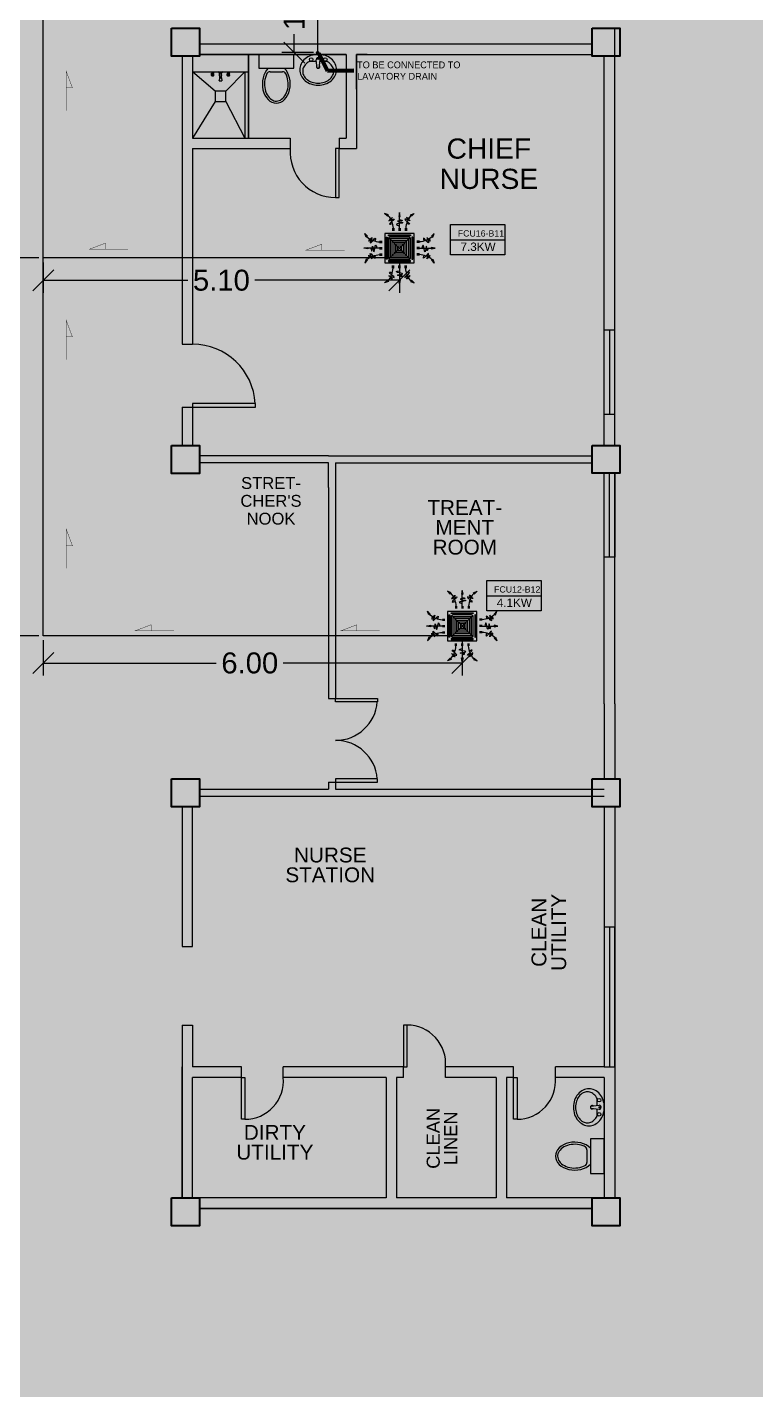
# Model space of a CAD drawing. Header units: millimetres. Extents: x -60 to 576, y -39 to 287.
# Drawn here: x 246.68 to 257.13, y 110.64 to 130.15 of the extents above; entities that cross this region are included whole.
import ezdxf

# ---------------------------------------------------------------- set-up
doc = ezdxf.new("R2010")
doc.units = ezdxf.units.MM
doc.header["$MEASUREMENT"] = 0
for name, color, linetype in [('AIR', 7, 'Continuous'), ('AIR-00', 7, 'Continuous'), ('AIR-01', 7, 'Continuous'), ('AIR-02', 7, 'Continuous'), ('AIR-04', 7, 'Continuous'), ('DRAIN PIPE', 7, 'Continuous'), ('fcu drain', 7, 'Continuous'), ('label', 7, 'Continuous'), ('Legends', 7, 'Continuous'), ('M-AC-TEXT', 7, 'Continuous')]:
    doc.layers.add(name, color=color, linetype=linetype)
doc.styles.add('ar-dim-axis', font='romans.shx', dxfattribs={"width": 0.8})
doc.styles.add('OIP FONT', font='GOTHIC.TTF', dxfattribs={"height": 150})
doc.styles.get("Standard").update_dxf_attribs({"font": 'arial.ttf'})
doc.styles.add('SWISSLT175', font='swissl.ttf', dxfattribs={"height": 0.175})
doc.dimstyles.new('ar-dim-axis', dxfattribs={"dimtxt": 350, "dimasz": 250, "dimexe": 75, "dimexo": 75, "dimgap": 200, "dimtad": 1, "dimdec": 0, "dimzin": 12, "dimdsep": 46, "dimtxsty": 'ar-dim-axis', "dimblk": 'ARCHTICK', "dimcen": 120, "dimclrd": 11, "dimclre": 8, "dimclrt": 4, "dimadec": 0, "dimazin": 3, "dimtm": 1, "dimtfac": 1, "dimtdec": 0, "dimtix": 1, "dimtmove": 2, "dimatfit": 3, "dimldrblk": 'ARCHTICK', "dimfxl": 1, "dimtolj": 1, "dimtzin": 0, "dimarcsym": 1})
doc.dimstyles.new('Copy of dimension', dxfattribs={"dimtxt": 0.3, "dimasz": 0.3, "dimexe": 0.18, "dimexo": 0.0625, "dimgap": 0.09, "dimtad": 0, "dimzin": 0, "dimdsep": 46, "dimtxsty": 'Standard', "dimblk": 'OBLIQUE', "dimcen": 0.09, "dimclrd": 256, "dimclre": 256, "dimclrt": 256, "dimadec": 0, "dimazin": 0, "dimtfac": 1, "dimtofl": 0, "dimtmove": 0, "dimatfit": 3, "dimldrblk": 'OBLIQUE', "dimfxl": 1, "dimtolj": 1, "dimtzin": 0, "dimarcsym": 0})

# ---------------------------------------------------------------- blocks, each defined once
blk = doc.blocks.new('FCU-13000P (CASSETTE SPLIT)')
at = {"layer": 'AIR-00', "ltscale": 3}
for p, q in [((0, 0.523), (0, 1)), ((-0.193, 0.558), (-0.193, 0.487)), ((-0.162, 0.558), (-0.162, 0.487)), ((-0.016, 0.558), (-0.016, 0.487)), ((0.016, 0.558), (0.016, 0.487)), ((0.162, 0.558), (0.162, 0.487)), ((0.193, 0.558), (0.193, 0.487)), ((-0.523, 0), (-1, 0)), ((-0.558, 0.193), (-0.487, 0.193)), ((-0.558, 0.162), (-0.487, 0.162)), ((-0.558, 0.016), (-0.487, 0.016)), ((0.558, 0.193), (0.487, 0.193)), ((0.558, 0.162), (0.487, 0.162)), ((0.558, 0.016), (0.487, 0.016)), ((0.523, 0), (1, 0)), ((-0.558, -0.016), (-0.487, -0.016)), ((-0.558, -0.162), (-0.487, -0.162)), ((-0.558, -0.193), (-0.487, -0.193)), ((0.558, -0.016), (0.487, -0.016)), ((0.558, -0.162), (0.487, -0.162)), ((0.558, -0.193), (0.487, -0.193)), ((-0.193, -0.558), (-0.193, -0.487)), ((-0.162, -0.558), (-0.162, -0.487)), ((-0.016, -0.558), (-0.016, -0.487)), ((0, -0.523), (0, -1)), ((0.016, -0.558), (0.016, -0.487)), ((0.162, -0.558), (0.162, -0.487)), ((0.193, -0.558), (0.193, -0.487))]:
    blk.add_line(p, q, dxfattribs=at)
at = {"layer": 'AIR-00'}
for p, q in [((0.295, -0.295), (-0.295, 0.295)), ((0.295, 0.295), (-0.295, -0.295))]:
    blk.add_line(p, q, dxfattribs=at)
at = {"layer": 'AIR-00', "ltscale": 3}
for points in [[(-0.335, 0.895), (-0.311, 0.932), (-0.416, 0.973)], [(-0.022, 0.89), (0.022, 0.89), (0, 1)], [(0.335, 0.895), (0.311, 0.932), (0.416, 0.973)], [(-0.895, 0.335), (-0.932, 0.311), (-0.973, 0.416)], [(0.895, 0.335), (0.932, 0.311), (0.973, 0.416)], [(-0.89, 0.022), (-0.89, -0.022), (-1, 0)], [(0.89, 0.022), (0.89, -0.022), (1, 0)], [(-0.895, -0.335), (-0.932, -0.311), (-0.973, -0.416)], [(0.895, -0.335), (0.932, -0.311), (0.973, -0.416)], [(-0.335, -0.895), (-0.311, -0.932), (-0.416, -0.973)], [(-0.022, -0.89), (0.022, -0.89), (0, -1)], [(0.335, -0.895), (0.311, -0.932), (0.416, -0.973)]]:
    blk.add_lwpolyline(points, close=True, dxfattribs=at)
at = {"layer": 'AIR-00'}
for points in [[(-0.323, 0.914, -0.171809), (-0.178, 0.558), (-0.178, 0.522)], [(0.323, 0.914, 0.171809), (0.178, 0.558), (0.178, 0.522)], [(-0.914, 0.323, 0.171809), (-0.558, 0.178), (-0.522, 0.178)], [(0.914, 0.323, -0.171809), (0.558, 0.178), (0.522, 0.178)], [(-0.914, -0.323, -0.171809), (-0.558, -0.178), (-0.522, -0.178)], [(0.914, -0.323, 0.171809), (0.558, -0.178), (0.522, -0.178)], [(-0.323, -0.914, 0.171809), (-0.178, -0.558), (-0.178, -0.522)], [(0.323, -0.914, -0.171809), (0.178, -0.558), (0.178, -0.522)]]:
    blk.add_lwpolyline(points, format="xyb", dxfattribs=at)
for points in [[(-0.26, -0.26), (0.26, -0.26), (0.26, 0.26), (-0.26, 0.26)], [(-0.21, -0.21), (0.21, -0.21), (0.21, 0.21), (-0.21, 0.21)], [(-0.16, -0.16), (0.16, -0.16), (0.16, 0.16), (-0.16, 0.16)], [(-0.11, -0.11), (0.11, -0.11), (0.11, 0.11), (-0.11, 0.11)], [(-0.06, -0.06), (0.06, -0.06), (0.06, 0.06), (-0.06, 0.06)]]:
    blk.add_lwpolyline(points, close=True, dxfattribs=at)
at = {"layer": 'AIR-00', "ltscale": 3}
for points in [[(-0.268, 0.84), (-0.231, 0.852), (-0.134, 0.882), (-0.422, 0.704), (0.005, 0.903), (-0.358, 0.645), (-0.239, 0.678), (-0.199, 0.69)], [(0.268, 0.84), (0.231, 0.852), (0.134, 0.882), (0.422, 0.704), (-0.005, 0.903), (0.358, 0.645), (0.239, 0.678), (0.199, 0.69)], [(-0.84, 0.268), (-0.852, 0.231), (-0.882, 0.134), (-0.704, 0.422), (-0.903, -0.005), (-0.645, 0.358), (-0.678, 0.239), (-0.69, 0.199)], [(0.84, 0.268), (0.852, 0.231), (0.882, 0.134), (0.704, 0.422), (0.903, -0.005), (0.645, 0.358), (0.678, 0.239), (0.69, 0.199)], [(-0.84, -0.268), (-0.852, -0.231), (-0.882, -0.134), (-0.704, -0.422), (-0.903, 0.005), (-0.645, -0.358), (-0.678, -0.239), (-0.69, -0.199)], [(0.84, -0.268), (0.852, -0.231), (0.882, -0.134), (0.704, -0.422), (0.903, 0.005), (0.645, -0.358), (0.678, -0.239), (0.69, -0.199)], [(-0.268, -0.84), (-0.231, -0.852), (-0.134, -0.882), (-0.422, -0.704), (0.005, -0.903), (-0.358, -0.645), (-0.239, -0.678), (-0.199, -0.69)], [(0.268, -0.84), (0.231, -0.852), (0.134, -0.882), (0.422, -0.704), (-0.005, -0.903), (0.358, -0.645), (0.239, -0.678), (0.199, -0.69)]]:
    blk.add_open_spline(points, degree=3, knots=[0.0032834, 0.0032834, 0.0032834, 0.0032834, 0.0712567, 0.1924075, 0.3347111, 0.5062145, 0.5813292, 0.5813292, 0.5813292, 0.5813292], dxfattribs=at)
for points in [[(0, 0.8), (0.077, 0.776), (-0.058, 0.755), (0.098, 0.718), (-0.087, 0.663), (0, 0.631)], [(-0.8, 0), (-0.776, -0.077), (-0.755, 0.058), (-0.718, -0.098), (-0.663, 0.087), (-0.631, 0)], [(0.8, 0), (0.776, -0.077), (0.755, 0.058), (0.718, -0.098), (0.663, 0.087), (0.631, 0)], [(0, -0.8), (0.077, -0.776), (-0.058, -0.755), (0.098, -0.718), (-0.087, -0.663), (0, -0.631)]]:
    blk.add_spline(points, degree=3, dxfattribs=at)
for points in [[(-0.416, 0.973), (-0.335, 0.895), (-0.311, 0.932)], [(0, 1), (-0.022, 0.89), (0.022, 0.89)], [(0.416, 0.973), (0.335, 0.895), (0.311, 0.932)], [(-0.973, 0.416), (-0.895, 0.335), (-0.932, 0.311)], [(0.973, 0.416), (0.895, 0.335), (0.932, 0.311)], [(-1, 0), (-0.89, 0.022), (-0.89, -0.022)], [(1, 0), (0.89, 0.022), (0.89, -0.022)], [(-0.973, -0.416), (-0.895, -0.335), (-0.932, -0.311)], [(0.973, -0.416), (0.895, -0.335), (0.932, -0.311)], [(-0.416, -0.973), (-0.335, -0.895), (-0.311, -0.932)], [(0, -1), (-0.022, -0.89), (0.022, -0.89)], [(0.416, -0.973), (0.335, -0.895), (0.311, -0.932)]]:
    blk.add_solid(points, dxfattribs=at)
at = {"layer": 'AIR-01'}
for points in [[(-0.373, 0.31), (-0.348, 0.31), (-0.348, -0.31), (-0.373, -0.31)], [(-0.31, 0.372), (0.31, 0.372), (0.31, 0.348), (-0.31, 0.348)], [(0.372, 0.31), (0.348, 0.31), (0.348, -0.31), (0.372, -0.31)], [(-0.31, -0.373), (0.31, -0.373), (0.31, -0.348), (-0.31, -0.348)]]:
    blk.add_lwpolyline(points, close=True, dxfattribs=at)
at = {"layer": 'AIR-02'}
blk.add_lwpolyline([(-0.26, -0.31), (0.26, -0.31, 0.414214), (0.31, -0.26), (0.31, 0.26, 0.414214), (0.26, 0.31), (-0.26, 0.31, 0.414214), (-0.31, 0.26), (-0.31, -0.26, 0.414214)], format="xyb", close=True, dxfattribs=at)
at = {"layer": 'AIR-04'}
blk.add_lwpolyline([(-0.41, -0.41), (0.41, -0.41), (0.41, 0.41), (-0.41, 0.41)], close=True, dxfattribs=at)
blk = doc.blocks.new('_ARCHTICK')
at = {"color": 0, "linetype": 'ByBlock', "const_width": 0.15}
blk.add_lwpolyline([(-0.5, -0.5), (0.5, 0.5)], dxfattribs=at)
blk = doc.blocks.new('_Oblique')
at = {"color": 0, "linetype": 'ByBlock', "lineweight": -2}
blk.add_line((-0.5, -0.5), (0.5, 0.5), dxfattribs=at)
blk = doc.blocks.new('*D123')
at = {"lineweight": -2, "transparency": 16777216}
for p, q in [((250.786, 131.245), (250.331, 131.245)), ((250.511, 131.245), (250.511, 130.981)), ((250.511, 129.785), (250.511, 130.05)), ((250.786, 129.785), (250.331, 129.785))]:
    blk.add_line(p, q, dxfattribs=at)
at = {"layer": 'Defpoints', "color": 0, "transparency": 16777216}
for p in [(250.848, 131.245), (250.511, 129.785), (250.848, 129.785)]:
    blk.add_point(p, dxfattribs=at)
at = {"lineweight": -2, "transparency": 16777216, "xscale": 0.3, "yscale": 0.3, "zscale": 0.3}
for p, rotation in [((250.511, 131.245), 90), ((250.511, 129.785), 270)]:
    blk.add_blockref('_Oblique', p, dxfattribs=dict(at, rotation=rotation))
at = {"transparency": 16777216, "insert": (250.511, 130.515), "char_height": 0.3, "attachment_point": 5, "rotation": 90}
blk.add_mtext('\\A1;1.46', dxfattribs=at)
blk = doc.blocks.new('*D145')
at = {"lineweight": -2, "transparency": 16777216}
for p, q in [((246.852, 131.245), (245.937, 131.245)), ((246.117, 131.245), (246.117, 129.53)), ((246.117, 126.844), (246.117, 128.559)), ((246.852, 126.844), (245.937, 126.844))]:
    blk.add_line(p, q, dxfattribs=at)
at = {"layer": 'Defpoints', "color": 0, "transparency": 16777216}
for p in [(246.914, 131.245), (246.117, 126.844), (246.914, 126.844)]:
    blk.add_point(p, dxfattribs=at)
at = {"lineweight": -2, "transparency": 16777216, "xscale": 0.3, "yscale": 0.3, "zscale": 0.3}
for p, rotation in [((246.117, 131.245), 90), ((246.117, 126.844), 270)]:
    blk.add_blockref('_Oblique', p, dxfattribs=dict(at, rotation=rotation))
at = {"transparency": 16777216, "insert": (246.117, 129.045), "char_height": 0.3, "attachment_point": 5, "rotation": 90}
blk.add_mtext('\\A1;4.40', dxfattribs=at)
blk = doc.blocks.new('*D146')
at = {"lineweight": -2, "transparency": 16777216}
for p, q in [((246.852, 126.844), (245.937, 126.844)), ((246.117, 126.844), (246.117, 124.589)), ((246.117, 121.433), (246.117, 123.687)), ((246.852, 121.433), (245.937, 121.433))]:
    blk.add_line(p, q, dxfattribs=at)
at = {"layer": 'Defpoints', "color": 0, "transparency": 16777216}
for p in [(246.914, 126.844), (246.117, 121.433), (246.914, 121.433)]:
    blk.add_point(p, dxfattribs=at)
at = {"lineweight": -2, "transparency": 16777216, "xscale": 0.3, "yscale": 0.3, "zscale": 0.3}
for p, rotation in [((246.117, 126.844), 90), ((246.117, 121.433), 270)]:
    blk.add_blockref('_Oblique', p, dxfattribs=dict(at, rotation=rotation))
at = {"transparency": 16777216, "insert": (246.117, 124.138), "char_height": 0.3, "attachment_point": 5, "rotation": 90}
blk.add_mtext('\\A1;5.41', dxfattribs=at)
blk = doc.blocks.new('*D147')
at = {"lineweight": -2, "transparency": 16777216}
for p, q in [((246.914, 121.37), (246.914, 120.863)), ((252.919, 121.37), (252.919, 120.863)), ((246.914, 121.043), (249.394, 121.043)), ((252.919, 121.043), (250.353, 121.043))]:
    blk.add_line(p, q, dxfattribs=at)
at = {"layer": 'Defpoints', "color": 0, "transparency": 16777216}
for p in [(246.914, 121.433), (252.919, 121.433), (252.919, 121.043)]:
    blk.add_point(p, dxfattribs=at)
at = {"lineweight": -2, "transparency": 16777216, "xscale": 0.3, "yscale": 0.3, "zscale": 0.3, "rotation": 180}
blk.add_blockref('_Oblique', (246.914, 121.043), dxfattribs=at)
at = {"lineweight": -2, "transparency": 16777216, "xscale": 0.3, "yscale": 0.3, "zscale": 0.3}
blk.add_blockref('_Oblique', (252.919, 121.043), dxfattribs=at)
at = {"transparency": 16777216, "insert": (249.874, 121.043), "char_height": 0.3, "attachment_point": 5}
blk.add_mtext('\\A1;6.00', dxfattribs=at)
blk = doc.blocks.new('*D148')
at = {"lineweight": -2, "transparency": 16777216}
for p, q in [((246.914, 126.781), (246.914, 126.344)), ((252.019, 126.781), (252.019, 126.344)), ((246.914, 126.524), (248.988, 126.524)), ((252.019, 126.524), (249.946, 126.524))]:
    blk.add_line(p, q, dxfattribs=at)
at = {"layer": 'Defpoints', "color": 0, "transparency": 16777216}
for p in [(246.914, 126.844), (252.019, 126.844), (252.019, 126.524)]:
    blk.add_point(p, dxfattribs=at)
at = {"lineweight": -2, "transparency": 16777216, "xscale": 0.3, "yscale": 0.3, "zscale": 0.3, "rotation": 180}
blk.add_blockref('_Oblique', (246.914, 126.524), dxfattribs=at)
at = {"lineweight": -2, "transparency": 16777216, "xscale": 0.3, "yscale": 0.3, "zscale": 0.3}
blk.add_blockref('_Oblique', (252.019, 126.524), dxfattribs=at)
at = {"transparency": 16777216, "insert": (249.467, 126.524), "char_height": 0.3, "attachment_point": 5}
blk.add_mtext('\\A1;5.10', dxfattribs=at)

msp = doc.modelspace()

# ---------------------------------------------------------------- linework, layer by layer
at = {"color": 8, "linetype": 'ByBlock', "lineweight": 25}
for p, q in [((255.104, 124.161), (255.104, 130.136)), ((249.154, 129.91), (254.779, 129.91)), ((249.154, 129.76), (251.254, 129.76)), ((251.254, 129.76), (249.154, 129.76)), ((251.254, 129.76), (249.154, 129.76)), ((251.404, 129.76), (254.779, 129.76)), ((251.554, 129.76), (251.404, 129.76)), ((248.904, 129.734), (248.904, 125.609)), ((249.054, 129.734), (249.054, 128.56)), ((249.054, 129.734), (249.054, 128.56)), ((249.054, 129.61), (249.054, 128.56)), ((254.954, 124.159), (254.954, 129.736)), ((249.054, 128.41), (249.054, 125.609)), ((248.904, 125.609), (249.054, 125.609)), ((248.904, 124.709), (248.904, 124.509)), ((248.904, 124.709), (249.054, 124.709)), ((249.054, 124.709), (249.054, 124.609)), ((249.054, 124.709), (249.054, 124.159)), ((248.904, 124.509), (248.904, 124.509)), ((248.904, 124.509), (248.904, 124.159)), ((251.004, 124.009), (249.154, 124.009)), ((251.004, 123.909), (249.154, 123.909)), ((251.004, 124.009), (254.779, 124.009)), ((251.004, 123.559), (251.004, 123.909)), ((251.104, 123.909), (251.104, 120.536)), ((251.104, 123.909), (254.779, 123.909)), ((254.954, 120.459), (254.954, 123.761)), ((255.104, 120.459), (255.104, 123.761)), ((251.004, 123.559), (251.004, 120.536)), ((251.004, 120.536), (251.104, 120.536)), ((254.954, 120.459), (254.954, 119.386)), ((255.104, 120.459), (255.104, 119.386)), ((249.154, 119.236), (250.854, 119.236)), ((250.854, 119.236), (251.004, 119.236)), ((250.854, 119.236), (251.004, 119.236)), ((251.004, 119.336), (251.104, 119.336)), ((251.004, 119.336), (251.004, 119.236)), ((251.104, 119.336), (251.104, 119.236)), ((251.104, 119.236), (253.904, 119.236)), ((251.104, 119.236), (254.954, 119.236)), ((249.154, 119.136), (253.904, 119.136)), ((250.854, 119.136), (254.954, 119.136)), ((248.904, 118.984), (248.904, 116.984)), ((249.054, 116.984), (249.054, 118.984)), ((254.954, 118.986), (254.954, 115.259)), ((255.104, 118.986), (255.104, 115.259)), ((248.904, 116.984), (249.054, 116.984)), ((248.904, 115.859), (248.904, 113.384)), ((248.904, 115.859), (249.054, 115.859)), ((249.054, 115.859), (249.054, 115.259)), ((252.079, 115.259), (250.354, 115.259)), ((253.654, 115.259), (252.679, 115.259)), ((254.954, 115.259), (254.254, 115.259)), ((254.954, 115.259), (255.104, 115.259)), ((255.104, 115.259), (255.104, 113.386)), ((254.954, 115.109), (254.954, 113.384)), ((251.829, 113.384), (249.054, 113.384)), ((253.404, 113.384), (251.979, 113.384)), ((254.954, 113.384), (253.554, 113.384)), ((249.154, 113.234), (254.779, 113.234)), ((254.779, 113.234), (249.154, 113.234))]:
    msp.add_line(p, q, dxfattribs=at)
at = {"color": 8, "linetype": 'ByBlock', "lineweight": 9, "ltscale": 0.3}
for p, q in [((249.854, 129.76), (249.854, 128.56)), ((249.379, 129.235), (249.054, 129.51)), ((249.529, 129.235), (249.804, 129.51)), ((249.804, 129.51), (249.804, 128.56)), ((249.379, 129.085), (249.054, 128.56)), ((249.529, 129.085), (249.804, 128.56))]:
    msp.add_line(p, q, dxfattribs=at)
at = {"color": 8, "linetype": 'ByBlock', "lineweight": 9}
for p, q in [((249.854, 129.51), (249.854, 129.76)), ((249.054, 129.51), (249.854, 129.51)), ((255.104, 125.809), (254.954, 125.809)), ((255.029, 125.809), (255.029, 124.609)), ((255.104, 124.609), (255.104, 125.809)), ((254.954, 124.609), (255.104, 124.609)), ((255.029, 122.561), (255.029, 123.761)), ((255.104, 123.761), (255.104, 122.561)), ((255.104, 122.561), (254.954, 122.561)), ((248.904, 118.984), (249.054, 118.984)), ((255.104, 117.259), (254.954, 117.259)), ((255.029, 117.259), (255.029, 115.259)), ((255.104, 115.259), (255.104, 117.259))]:
    msp.add_line(p, q, dxfattribs=at)
at = {"color": 8, "lineweight": 9}
for p, q in [((250.004, 129.76), (250.004, 129.56)), ((250.504, 129.76), (250.004, 129.76)), ((250.504, 129.56), (250.504, 129.76)), ((250.004, 129.56), (250.504, 129.56)), ((250.84, 129.562), (250.827, 129.684)), ((250.869, 129.562), (250.882, 129.684)), ((249.324, 129.51), (249.358, 129.51)), ((249.324, 129.51), (249.358, 129.51)), ((249.324, 129.51), (249.327, 129.503)), ((249.324, 129.51), (249.324, 129.51)), ((249.324, 129.477), (249.326, 129.481)), ((249.324, 129.455), (249.324, 129.477)), ((249.324, 129.455), (249.357, 129.455)), ((249.328, 129.453), (249.324, 129.455)), ((249.327, 129.503), (249.354, 129.503)), ((249.327, 129.489), (249.328, 129.491)), ((249.327, 129.489), (249.355, 129.489)), ((249.327, 129.483), (249.327, 129.489)), ((249.328, 129.491), (249.354, 129.491)), ((249.328, 129.477), (249.335, 129.477)), ((249.328, 129.464), (249.328, 129.476)), ((249.328, 129.453), (249.354, 129.453)), ((249.328, 129.452), (249.328, 129.453)), ((249.328, 129.452), (249.354, 129.452)), ((249.329, 129.503), (249.329, 129.491)), ((249.335, 129.464), (249.335, 129.476)), ((249.354, 129.477), (249.347, 129.477)), ((249.347, 129.464), (249.347, 129.476)), ((249.352, 129.503), (249.352, 129.491)), ((249.358, 129.51), (249.354, 129.503)), ((249.355, 129.489), (249.354, 129.491)), ((249.354, 129.464), (249.354, 129.476)), ((249.354, 129.453), (249.357, 129.455)), ((249.354, 129.452), (249.354, 129.453)), ((249.355, 129.483), (249.355, 129.489)), ((249.357, 129.477), (249.355, 129.481)), ((249.357, 129.455), (249.357, 129.477)), ((249.358, 129.51), (249.358, 129.51)), ((249.437, 129.504), (249.425, 129.51)), ((249.425, 129.51), (249.483, 129.51)), ((249.442, 129.425), (249.434, 129.383)), ((249.474, 129.378), (249.435, 129.378)), ((249.472, 129.504), (249.437, 129.504)), ((249.437, 129.495), (249.437, 129.504)), ((249.437, 129.504), (249.472, 129.504)), ((249.472, 129.495), (249.437, 129.495)), ((249.438, 129.477), (249.44, 129.481)), ((249.438, 129.455), (249.438, 129.477)), ((249.438, 129.455), (249.447, 129.455)), ((249.441, 129.453), (249.438, 129.455)), ((249.44, 129.489), (249.441, 129.491)), ((249.44, 129.489), (249.447, 129.489)), ((249.44, 129.483), (249.44, 129.489)), ((249.441, 129.491), (249.447, 129.491)), ((249.441, 129.477), (249.447, 129.477)), ((249.441, 129.464), (249.441, 129.476)), ((249.441, 129.453), (249.447, 129.453)), ((249.441, 129.452), (249.441, 129.453)), ((249.441, 129.452), (249.447, 129.452)), ((249.442, 129.432), (249.442, 129.425)), ((249.467, 129.432), (249.442, 129.432)), ((249.442, 129.425), (249.467, 129.425)), ((249.442, 129.425), (249.467, 129.425)), ((249.443, 129.495), (249.443, 129.491)), ((249.447, 129.432), (249.447, 129.495)), ((249.447, 129.495), (249.462, 129.495)), ((249.462, 129.495), (249.462, 129.432)), ((249.462, 129.491), (249.468, 129.491)), ((249.462, 129.489), (249.468, 129.489)), ((249.468, 129.477), (249.462, 129.477)), ((249.462, 129.455), (249.471, 129.455)), ((249.462, 129.453), (249.467, 129.453)), ((249.462, 129.452), (249.467, 129.452)), ((249.466, 129.495), (249.466, 129.491)), ((249.467, 129.464), (249.467, 129.476)), ((249.467, 129.453), (249.471, 129.455)), ((249.467, 129.452), (249.467, 129.453)), ((249.467, 129.425), (249.467, 129.432)), ((249.467, 129.425), (249.475, 129.383)), ((249.468, 129.489), (249.468, 129.491)), ((249.468, 129.483), (249.468, 129.489)), ((249.471, 129.477), (249.469, 129.481)), ((249.471, 129.455), (249.471, 129.477)), ((249.483, 129.51), (249.472, 129.504)), ((249.472, 129.504), (249.472, 129.495)), ((249.551, 129.509), (249.551, 129.51)), ((249.551, 129.509), (249.554, 129.503)), ((249.551, 129.51), (249.585, 129.51)), ((249.551, 129.509), (249.585, 129.509)), ((249.551, 129.477), (249.554, 129.481)), ((249.551, 129.455), (249.551, 129.477)), ((249.555, 129.453), (249.551, 129.455)), ((249.551, 129.455), (249.585, 129.455)), ((249.554, 129.503), (249.582, 129.503)), ((249.554, 129.489), (249.555, 129.491)), ((249.554, 129.483), (249.554, 129.489)), ((249.554, 129.489), (249.582, 129.489)), ((249.555, 129.491), (249.581, 129.491)), ((249.555, 129.477), (249.562, 129.477)), ((249.555, 129.464), (249.555, 129.476)), ((249.555, 129.452), (249.555, 129.453)), ((249.555, 129.453), (249.581, 129.453)), ((249.555, 129.452), (249.581, 129.452)), ((249.557, 129.503), (249.557, 129.491)), ((249.562, 129.464), (249.562, 129.476)), ((249.581, 129.477), (249.574, 129.477)), ((249.574, 129.464), (249.574, 129.476)), ((249.579, 129.503), (249.579, 129.491)), ((249.582, 129.489), (249.581, 129.491)), ((249.581, 129.464), (249.581, 129.476)), ((249.581, 129.453), (249.585, 129.455)), ((249.581, 129.452), (249.581, 129.453)), ((249.585, 129.509), (249.582, 129.503)), ((249.582, 129.483), (249.582, 129.489)), ((249.585, 129.477), (249.583, 129.481)), ((249.585, 129.509), (249.585, 129.51)), ((249.585, 129.455), (249.585, 129.477)), ((250.164, 129.51), (250.345, 129.51)), ((254.757, 114.696), (254.879, 114.71)), ((254.757, 114.667), (254.879, 114.654)), ((254.955, 114.232), (254.755, 114.232)), ((254.755, 114.232), (254.755, 113.732)), ((254.955, 113.732), (254.955, 114.232)), ((254.705, 114.072), (254.705, 113.891)), ((254.755, 113.732), (254.955, 113.732))]:
    msp.add_line(p, q, dxfattribs=at)
at = {"color": 8, "linetype": 'ByBlock', "lineweight": 25, "ltscale": 0.3}
for p, q in [((251.254, 129.76), (251.254, 128.56)), ((251.404, 129.76), (251.404, 128.41)), ((249.054, 128.56), (250.454, 128.56)), ((249.054, 128.41), (250.454, 128.41)), ((250.454, 128.56), (250.454, 128.41)), ((251.154, 128.56), (251.254, 128.56)), ((251.154, 128.56), (251.154, 128.41)), ((251.154, 128.41), (251.404, 128.41)), ((248.904, 113.384), (248.904, 115.259)), ((249.754, 115.259), (249.054, 115.259)), ((249.754, 115.109), (249.754, 115.259)), ((252.079, 115.259), (250.354, 115.259)), ((250.354, 115.109), (250.354, 115.259)), ((252.079, 115.109), (252.079, 115.259)), ((253.654, 115.259), (252.679, 115.259)), ((252.679, 115.109), (252.679, 115.259)), ((253.654, 115.109), (253.654, 115.259)), ((254.954, 115.259), (254.254, 115.259)), ((254.254, 115.109), (254.254, 115.259)), ((249.054, 113.384), (249.054, 115.109)), ((249.754, 115.109), (249.054, 115.109)), ((251.829, 115.109), (250.354, 115.109)), ((251.829, 115.109), (251.829, 113.384)), ((251.979, 115.109), (251.979, 113.384)), ((252.079, 115.109), (251.979, 115.109)), ((253.404, 115.109), (252.679, 115.109)), ((253.404, 115.109), (253.404, 113.384)), ((253.554, 115.109), (253.554, 113.384)), ((253.654, 115.109), (253.554, 115.109)), ((253.654, 115.109), (253.554, 115.109)), ((254.954, 115.109), (254.254, 115.109))]:
    msp.add_line(p, q, dxfattribs=at)
at = {"color": 8, "linetype": 'ByBlock', "lineweight": 13}
for p, q in [((249.954, 124.759), (249.054, 124.759)), ((249.054, 124.759), (249.054, 124.709)), ((249.054, 124.709), (249.954, 124.709)), ((249.954, 124.709), (249.954, 124.759)), ((251.104, 120.536), (251.704, 120.536)), ((251.104, 120.486), (251.104, 120.536)), ((251.704, 120.486), (251.104, 120.486)), ((251.704, 120.536), (251.704, 120.486)), ((251.704, 119.386), (251.104, 119.386)), ((251.104, 119.386), (251.104, 119.336)), ((251.104, 119.336), (251.704, 119.336)), ((251.704, 119.336), (251.704, 119.386))]:
    msp.add_line(p, q, dxfattribs=at)
at = {"color": 8, "linetype": 'ByBlock', "lineweight": 35}
for points in [[(248.754, 130.134), (249.154, 130.134), (249.154, 129.734), (248.754, 129.734)], [(254.779, 130.136), (255.179, 130.136), (255.179, 129.736), (254.779, 129.736)], [(248.754, 124.159), (249.154, 124.159), (249.154, 123.759), (248.754, 123.759)], [(254.779, 124.161), (255.179, 124.161), (255.179, 123.761), (254.779, 123.761)], [(248.754, 119.384), (249.154, 119.384), (249.154, 118.984), (248.754, 118.984)], [(254.779, 119.386), (255.179, 119.386), (255.179, 118.986), (254.779, 118.986)], [(248.754, 113.384), (249.154, 113.384), (249.154, 112.984), (248.754, 112.984)], [(254.779, 113.386), (255.179, 113.386), (255.179, 112.986), (254.779, 112.986)]]:
    msp.add_lwpolyline(points, close=True, dxfattribs=at)
at = {"color": 8, "lineweight": 9}
for points in [[(250.589, 129.539, 0.11576), (250.609, 129.457, 0.104047), (250.667, 129.383, 0.090875), (250.751, 129.336, 0.083344), (250.854, 129.318, 0.083344), (250.958, 129.336, 0.090875), (251.042, 129.383, 0.104047), (251.1, 129.457, 0.11576), (251.119, 129.539, 0.11576), (251.1, 129.622, 0.104047), (251.042, 129.696, 0.090875), (250.958, 129.743, 0.083344), (250.854, 129.76, 0.083344), (250.751, 129.743, 0.090875), (250.667, 129.696, 0.104047), (250.609, 129.622, 0.11576)], [(254.734, 114.947, 0.11576), (254.652, 114.927, 0.104047), (254.578, 114.869, 0.090875), (254.53, 114.785, 0.083344), (254.513, 114.682, 0.083344), (254.53, 114.578, 0.090875), (254.578, 114.494, 0.104047), (254.652, 114.436, 0.11576), (254.734, 114.417, 0.11576), (254.817, 114.436, 0.104047), (254.89, 114.494, 0.090875), (254.938, 114.578, 0.083344), (254.955, 114.682, 0.083344), (254.938, 114.785, 0.090875), (254.89, 114.869, 0.104047), (254.817, 114.927, 0.11576)]]:
    msp.add_lwpolyline(points, format="xyb", close=True, dxfattribs=at)
at = {"color": 8, "linetype": 'ByBlock', "lineweight": 25}
msp.add_lwpolyline([(251.404, 129.26), (251.404, 129.76)], dxfattribs=at)
at = {"color": 8, "lineweight": 9}
for points in [[(250.632, 129.518, 0.124838), (250.648, 129.456, 0.105788), (250.697, 129.398, 0.086697), (250.767, 129.362, 0.076776), (250.854, 129.348, 0.076776), (250.942, 129.362, 0.086697), (251.012, 129.398, 0.105788), (251.061, 129.456, 0.124838), (251.077, 129.518, 0.124838), (251.061, 129.581, 0.105788), (251.012, 129.638, 0.040067), (250.981, 129.658), (250.879, 129.658, 0.040067)], [(250.83, 129.658), (250.728, 129.658, 0.040067), (250.697, 129.638, 0.105788), (250.648, 129.581, 0.124838), (250.632, 129.518, 0.124838)], [(254.713, 114.904, 0.124838), (254.65, 114.888, 0.105788), (254.593, 114.839, 0.086697), (254.557, 114.769, 0.076776), (254.543, 114.682, 0.076776), (254.557, 114.594, 0.086697), (254.593, 114.524, 0.105788), (254.65, 114.475, 0.124838), (254.713, 114.459, 0.124838), (254.776, 114.475, 0.105788), (254.833, 114.524, 0.040067), (254.853, 114.555), (254.853, 114.657, 0.040067)], [(254.853, 114.706), (254.853, 114.808, 0.040067), (254.833, 114.839, 0.105788), (254.776, 114.888, 0.124838), (254.713, 114.904, 0.124838)]]:
    msp.add_lwpolyline(points, format="xyb", dxfattribs=at)
at = {"color": 8, "linetype": 'ByBlock', "lineweight": 9, "ltscale": 0.3}
msp.add_lwpolyline([(249.804, 129.51), (249.804, 128.56), (249.854, 128.56), (249.854, 129.51), (249.854, 129.51)], dxfattribs=at)
at = {"color": 8, "linetype": 'ByBlock', "lineweight": 9, "ltscale": 0.03}
msp.add_lwpolyline([(249.529, 129.235), (249.379, 129.235), (249.379, 129.085), (249.529, 129.085)], close=True, dxfattribs=at)
at = {"color": 8, "lineweight": 13, "ltscale": 0.03}
for points in [[(251.154, 128.41), (251.104, 128.41), (251.104, 127.71), (251.154, 127.71)], [(252.079, 115.259), (252.129, 115.259), (252.129, 115.859), (252.079, 115.859)], [(249.754, 115.109), (249.804, 115.109), (249.804, 114.509), (249.754, 114.509)], [(253.654, 115.109), (253.704, 115.109), (253.704, 114.509), (253.654, 114.509)]]:
    msp.add_lwpolyline(points, close=True, dxfattribs=at)
at = {"color": 8, "lineweight": 9}
for centre, radius in [((250.753, 129.687), 0.0255), ((250.854, 129.694), 0.0095), ((250.956, 129.687), 0.0255), ((254.882, 114.783), 0.0255), ((254.882, 114.58), 0.0255), ((254.889, 114.682), 0.0095)]:
    msp.add_circle(centre, radius, dxfattribs=at)
for centre, radius, start, end in [((250.854, 129.687), 0.028, 353.7545, 186.2455), ((250.854, 129.585), 0.025, 138.7978, 233.6932), ((250.854, 129.656), 0.0948, 261.2026, 278.7974), ((250.854, 129.585), 0.025, 251.3793, 288.6207), ((250.854, 129.585), 0.025, 306.3068, 41.2022), ((250.164, 129.46), 0.05, 90, 151.8499), ((250.345, 129.46), 0.05, 28.0084, 90), ((254.78, 114.682), 0.025, 161.3793, 198.6207), ((254.851, 114.682), 0.0948, 171.2026, 188.7974), ((254.78, 114.682), 0.025, 48.7978, 143.6932), ((254.78, 114.682), 0.025, 216.3068, 311.2022), ((254.882, 114.682), 0.028, 263.7545, 96.2455), ((254.655, 114.072), 0.05, 0, 61.8499), ((254.655, 113.891), 0.05, 298.0084, 360)]:
    msp.add_arc(centre, radius, start, end, dxfattribs=at)
at = {"color": 8, "lineweight": 13, "ltscale": 0.03}
for centre, radius, start, end in [((251.104, 128.362), 0.652, 175.7578, 270), ((252.129, 115.307), 0.552, 355.0209, 90), ((249.804, 115.061), 0.552, 270, 4.9791), ((253.704, 115.061), 0.552, 270, 4.9791)]:
    msp.add_arc(centre, radius, start, end, dxfattribs=at)
at = {"color": 8, "linetype": 'ByBlock', "lineweight": 13}
for centre, radius, start, end in [((249.054, 124.709), 0.9, 3.1847, 90), ((251.104, 120.536), 0.6, 270, 355.2198), ((251.104, 119.336), 0.6, 4.7802, 90)]:
    msp.add_arc(centre, radius, start, end, dxfattribs=at)
at = {"color": 8, "lineweight": 9}
for centre, major_axis, ratio, start_param, end_param in [((250.254, 129.335), (0, 0.275), 0.727273, 0.612555, 5.670631), ((249.315, 129.465), (-0.00896, 0.00896), 1, 3.15309, 3.864175), ((249.323, 129.483), (0.00268, 0.00268), 1, 5.003733, 5.497675), ((249.313, 129.47), (0.0118, 0.0118), 1, 6.018417, 6.150642), ((249.324, 129.476), (0.00268, 0.00268), 1, 5.497675, 6.125314), ((249.346, 129.471), (0.00887, 0.00887), 1, 1.36743, 1.728443), ((249.338, 129.476), (-0.00268, 0.00268), 1, 0.157647, 0.785286), ((249.345, 129.464), (-0.00738, 0.00738), 1, 0.858879, 1.643677), ((249.341, 129.459), (-0.00268, 0.00268), 1, 1.643677, 3.068487), ((249.341, 129.478), (-0.00268, 0.00268), 1, -1.367654, -0.203367), ((249.336, 129.471), (0.00887, 0.00887), 1, 6.125314, 6.486327), ((249.336, 129.464), (0.00738, 0.00738), 1, 4.639283, 5.424081), ((249.343, 129.476), (-0.00268, 0.00268), 1, 3.926878, 4.554518), ((249.358, 129.476), (0.00268, 0.00268), 1, 1.728443, 2.356082), ((249.367, 129.465), (0.00896, 0.00896), 1, 2.418785, 3.129871), ((249.359, 129.483), (0.00268, 0.00268), 1, 2.356082, 2.850023), ((249.369, 129.47), (-0.0118, 0.0118), 1, 0.132318, 0.264544), ((249.429, 129.465), (0.00896, 0.00896), 1, 4.723886, 5.434971), ((249.426, 129.47), (0.0118, 0.0118), 1, 6.018417, 6.150642), ((249.437, 129.483), (-0.00268, 0.00268), 1, 3.432937, 3.926878), ((249.438, 129.476), (-0.00268, 0.00268), 1, 3.926878, 4.554518), ((249.471, 129.476), (-0.00268, 0.00268), 1, 0.157647, 0.785286), ((249.48, 129.465), (-0.00896, 0.00896), 1, 0.847989, 1.559075), ((249.472, 129.483), (-0.00268, 0.00268), 1, 0.785286, 1.279227), ((249.483, 129.47), (0.0118, 0.0118), 1, 1.703115, 1.83534), ((249.472, 129.382), (-0.00268, 0.00268), 1, 2.924915, 4.294977), ((249.542, 129.465), (-0.00896, 0.00896), 1, 3.15309, 3.864175), ((249.54, 129.47), (-0.0118, 0.0118), 1, 4.44762, 4.579846), ((249.55, 129.483), (0.00268, 0.00268), 1, 5.003733, 5.497675), ((249.551, 129.476), (0.00268, 0.00268), 1, 5.497675, 6.125314), ((249.566, 129.476), (-0.00268, 0.00268), 1, 0.157647, 0.785286), ((249.572, 129.464), (-0.00738, 0.00738), 1, 0.858879, 1.643677), ((249.573, 129.471), (0.00887, 0.00887), 1, 1.36743, 1.728443), ((249.568, 129.478), (-0.00268, 0.00268), 1, -1.367654, -0.203367), ((249.568, 129.459), (-0.00268, 0.00268), 1, 1.643677, 3.068487), ((249.563, 129.471), (0.00887, 0.00887), 1, 6.125314, 6.486327), ((249.564, 129.464), (0.00738, 0.00738), 1, 4.639283, 5.424081), ((249.57, 129.476), (-0.00268, 0.00268), 1, 3.926878, 4.554518), ((249.585, 129.476), (0.00268, 0.00268), 1, 1.728443, 2.356082), ((249.594, 129.465), (0.00896, 0.00896), 1, 2.418785, 3.129871), ((249.586, 129.483), (0.00268, 0.00268), 1, 2.356082, 2.850023), ((249.596, 129.47), (0.0118, 0.0118), 1, 1.703115, 1.83534), ((254.53, 113.982), (0.275, 0), 0.727273, 0.612555, 5.670631)]:
    msp.add_ellipse(centre, major_axis=major_axis, ratio=ratio, start_param=start_param, end_param=end_param, dxfattribs=at)
at = {"color": 8, "lineweight": 9, "extrusion": (4.99074e-41, -2.88216e-41, -1)}
msp.add_ellipse((249.437, 129.382), major_axis=(-0.00268, 0.00268), ratio=1, start_param=4.495936, end_param=5.865998, dxfattribs=at)
at = {"color": 8, "lineweight": 9}
for points in [[(250.12, 129.484), (250.111, 129.467), (250.104, 129.449), (250.077, 129.358), (250.082, 129.271), (250.14, 129.139), (250.19, 129.098), (250.288, 129.085), (250.34, 129.111), (250.414, 129.222), (250.432, 129.305), (250.416, 129.419), (250.405, 129.454), (250.389, 129.484)], [(254.679, 114.117), (254.662, 114.125), (254.644, 114.133), (254.553, 114.16), (254.466, 114.154), (254.334, 114.097), (254.293, 114.047), (254.279, 113.949), (254.305, 113.896), (254.417, 113.822), (254.5, 113.804), (254.614, 113.82), (254.649, 113.832), (254.679, 113.847)]]:
    msp.add_open_spline(points, degree=3, knots=[0.937253, 0.937253, 0.937253, 0.937253, 1.185372, 1.185372, 2.113864, 2.113864, 3.042356, 3.042356, 3.970847, 3.970847, 4.899339, 4.899339, 5.346062, 5.346062, 5.346062, 5.346062], dxfattribs=at)
at = {"layer": 'DRAIN PIPE', "linetype": 'Continuous', "const_width": 0.005}
for points in [[(247.244, 128.955), (247.244, 129.515), (247.332, 129.28), (247.244, 129.28)], [(248.131, 126.968), (247.571, 126.968), (247.806, 127.057), (247.806, 126.968)], [(251.232, 126.954), (250.672, 126.954), (250.907, 127.042), (250.907, 126.954)], [(247.244, 125.387), (247.244, 125.948), (247.332, 125.713), (247.244, 125.713)]]:
    msp.add_lwpolyline(points, dxfattribs=at)
at = {"layer": 'DRAIN PIPE', "color": 7, "linetype": 'Continuous', "const_width": 0.005}
for points in [[(247.244, 122.398), (247.244, 122.958), (247.332, 122.723), (247.244, 122.723)], [(248.786, 121.503), (248.226, 121.503), (248.461, 121.592), (248.461, 121.503)], [(251.735, 121.503), (251.175, 121.503), (251.41, 121.592), (251.41, 121.503)]]:
    msp.add_lwpolyline(points, dxfattribs=at)
at = {"layer": 'fcu drain', "linetype": 'Continuous'}
for p, q in [((246.914, 121.433), (246.914, 131.245)), ((250.848, 129.785), (250.848, 131.245)), ((252.019, 126.844), (246.914, 126.844)), ((252.919, 121.433), (246.914, 121.433))]:
    msp.add_line(p, q, dxfattribs=at)
msp.add_circle((250.848, 129.785), 0.0183, dxfattribs=at)
at = {"layer": 'fcu drain', "color": 2, "linetype": 'Continuous'}
msp.add_circle((250.848, 129.785), 0.00904, dxfattribs=at)
at = {"layer": 'Legends', "linetype": 'Continuous', "lineweight": 25}
for p, q in [((252.75, 127.106), (253.529, 127.106)), ((253.27, 122.008), (254.049, 122.008))]:
    msp.add_line(p, q, dxfattribs=at)
at = {"layer": 'Legends'}
for points in [[(252.75, 127.324), (253.529, 127.324), (253.529, 126.887), (252.75, 126.887)], [(253.27, 122.226), (254.049, 122.226), (254.049, 121.789), (253.27, 121.789)]]:
    msp.add_lwpolyline(points, close=True, dxfattribs=at)

# ---------------------------------------------------------------- block references
at = {"layer": 'AIR', "xscale": 0.5113536813550488, "yscale": 0.5113536813550488, "zscale": 0.5113536813550488}
for p in [(252.019, 126.984), (252.919, 121.573)]:
    msp.add_blockref('FCU-13000P (CASSETTE SPLIT)', p, dxfattribs=at)

# ---------------------------------------------------------------- texts
at = {"layer": 'label', "color": 8, "linetype": 'ByBlock', "lineweight": 9, "ltscale": 0.4, "attachment_point": 5, "style": 'SWISSLT175'}
for s, insert, char_height, line_spacing_factor in [('CHIEF\\PNURSE', (253.3, 128.192), 0.2889, 0.9), ("STRET-\\PCHER'S\\PNOOK", (250.178, 123.365), 0.17, 0.9), ('TREAT-\\PMENT\\PROOM', (252.955, 122.985), 0.2125, 0.8), ('NURSE\\PSTATION', (251.027, 118.151), 0.2125, 0.8), ('DIRTY\\PUTILITY', (250.234, 114.179), 0.2125, 0.8)]:
    msp.add_mtext(s, dxfattribs=dict(at, insert=insert, char_height=char_height, line_spacing_factor=line_spacing_factor))
at = {"layer": 'label', "color": 8, "linetype": 'ByBlock', "lineweight": 9, "ltscale": 0.4, "attachment_point": 5, "rotation": 90, "line_spacing_factor": 0.8, "style": 'SWISSLT175'}
for s, insert, char_height in [('CLEAN \\PUTILITY', (254.161, 117.187), 0.2125), ('CLEAN\\PLINEN', (252.628, 114.237), 0.1875)]:
    msp.add_mtext(s, dxfattribs=dict(at, insert=insert, char_height=char_height))
at = {"layer": 'Legends', "linetype": 'Continuous', "lineweight": 25, "attachment_point": 1}
for s, width, insert, char_height in [('FCU16-B11', 0.44811, (252.855, 127.241), 0.09), ('7.3KW', 0.23674, (252.894, 127.065), 0.12), ('FCU12-B12', 0.44811, (253.375, 122.143), 0.09), ('4.1KW', 0.23674, (253.414, 121.967), 0.12)]:
    msp.add_mtext_dynamic_manual_height_columns(s, width=width, gutter_width=1.011, heights=[0], dxfattribs=dict(at, insert=insert, char_height=char_height))
at = {"layer": 'M-AC-TEXT', "insert": (251.412, 129.527), "char_height": 0.09822, "width": 1.56657, "attachment_point": 4, "style": 'OIP FONT'}
msp.add_mtext('TO BE CONNECTED TO LAVATORY DRAIN', dxfattribs=at)

# ---------------------------------------------------------------- dimensions: what is measured, and where the dimension line sits
for base, p1, p2, picture, middle in [((246.117, 126.844), (246.914, 131.245), (246.914, 126.844), '*D145', (246.117, 129.045)), ((250.511, 129.785), (250.848, 131.245), (250.848, 129.785), '*D123', (250.511, 130.515)), ((246.117, 121.433), (246.914, 126.844), (246.914, 121.433), '*D146', (246.117, 124.138))]:
    dim = msp.add_linear_dim(base=base, p1=p1, p2=p2, angle=90, dimstyle='Copy of dimension')
    dim.commit()
    dim.dimension.update_dxf_attribs({"geometry": picture, "text_midpoint": middle})
dim = msp.add_linear_dim(base=(252.019, 126.5242), p1=(246.9144, 126.8437), p2=(252.019, 126.8437), dimstyle='Copy of dimension')
dim.commit()
dim.dimension.update_dxf_attribs({"geometry": '*D148', "text_midpoint": (249.4667, 126.5242)})
dim = msp.add_linear_dim(base=(252.919, 121.0428), p1=(246.9144, 121.4325), p2=(252.919, 121.4325), dimstyle='Copy of dimension')
dim.commit()
dim.dimension.update_dxf_attribs({"geometry": '*D147', "text_midpoint": (249.8735, 121.0428), "dimtype": 160})

# ---------------------------------------------------------------- leaders
at = {"layer": 'M-AC-TEXT', "annotation_type": 0, "has_hookline": 1, "text_width": 1.46}
for points, hookline_direction in [([(361.115, 128.915), (360.989, 129.163), (360.613, 129.164)], 1), ([(262.788, 128.199), (262.661, 128.447), (262.285, 128.448)], 1), ([(376.118, 126.108), (375.992, 126.356), (375.616, 126.358)], 1), ([(368.167, 125.548), (368.041, 125.796), (367.665, 125.797)], 1), ([(166.309, 117.858), (166.435, 118.106), (166.811, 118.107)], 0), ([(376.113, 115.346), (375.986, 115.594), (375.61, 115.595)], 1), ([(250.807, 107.216), (250.933, 107.464), (251.309, 107.465)], 0), ([(354.266, 106.345), (354.139, 106.593), (353.763, 106.594)], 1), ([(272.48, 105.184), (272.353, 105.432), (271.977, 105.433)], 1), ([(178.877, 105.216), (179.004, 105.464), (179.38, 105.465)], 0), ([(395.221, 100.371), (395.094, 100.619), (394.718, 100.62)], 1), ([(255.029, 138.631), (255.155, 138.383), (255.531, 138.384)], 0), ([(250.81, 135.924), (250.937, 135.676), (251.313, 135.678)], 0), ([(354.265, 135.03), (354.138, 134.782), (353.762, 134.783)], 1), ([(250.863, 129.773), (250.989, 129.525), (251.365, 129.527)], 0), ([(376.115, 126.041), (375.988, 125.793), (375.612, 125.794)], 1), ([(376.117, 115.276), (375.99, 115.028), (375.614, 115.029)], 1), ([(262.789, 114.901), (262.662, 114.653), (262.286, 114.654)], 1)]:
    msp.add_leader(points, dimstyle='ar-dim-axis', override={"dimtxt": 150, "dimasz": 150, "dimgap": 200, "dimtad": 0, "dimtih": 1, "dimtoh": 1, "dimtxsty": 'OIP FONT', "dimclrd": 256, "dimclre": 256, "dimclrt": 256, "dimfxl": 0.2, "dimfxlon": 1, "dimlwd": 65535, "dimlwe": 65535}, dxfattribs=dict(at, hookline_direction=hookline_direction))

doc.saveas('drawing.dxf')
